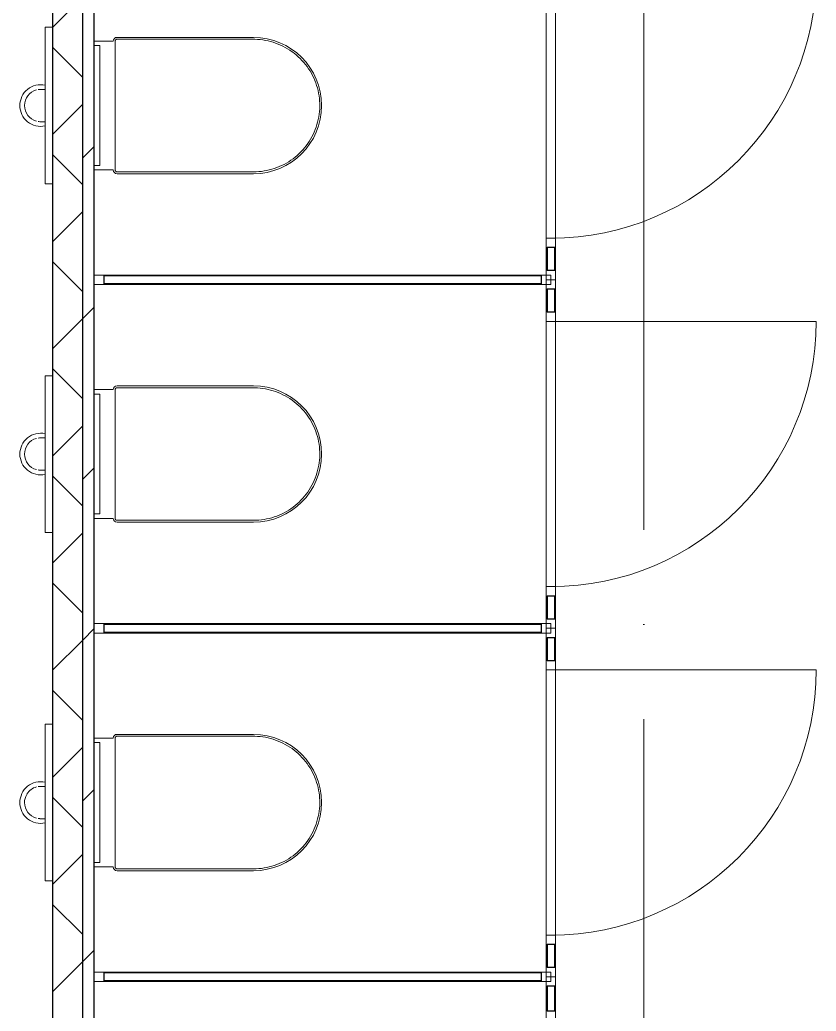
# Model space of a CAD drawing. Header units: millimetres. Extents: x -695119 to 412940, y -249585 to 622758.
# Drawn here: x -3354 to -1253, y 72764 to 75382 of the extents above; entities that cross this region are included whole.
import ezdxf

# ---------------------------------------------------------------- set-up
doc = ezdxf.new("R2010")
doc.units = ezdxf.units.MM
doc.linetypes.add('ADSK_Линия сетки', pattern=[25, 20, -2.5, 0, -2.5])
for name, color, linetype, lineweight in [('Витраж', 252, 'Continuous', 9), ('Двери', 8, 'Continuous', 9), ('Оси', 252, 'Continuous', 9), ('Сантехника', 252, 'Continuous', 18), ('Стены наружные', 252, 'Continuous', 18), ('Стены разрез', 7, 'Continuous', 30)]:
    doc.layers.add(name, color=color, linetype=linetype, lineweight=lineweight)

# ---------------------------------------------------------------- blocks, each defined once
blk = doc.blocks.new('1 этаж')
at = {"layer": 'Витраж', "color": 251, "true_color": 0x636466}
for p, q in [((-46915.3, -5671.7), (-46915.3, -6371.7)), ((-46890.3, -5671.7), (-46890.3, -6371.7)), ((-46915.3, -6396.7), (-46915.3, -6456.7)), ((-46890.3, -6396.7), (-46890.3, -6456.7)), ((-46927.8, -6469.2), (-48082.8, -6469.2)), ((-46927.8, -6494.2), (-48082.8, -6494.2)), ((-46915.3, -6506.7), (-46915.3, -6566.7)), ((-46890.3, -6506.7), (-46890.3, -6566.7)), ((-46915.3, -6591.7), (-46915.3, -7291.7)), ((-46890.3, -6591.7), (-46890.3, -7291.7)), ((-46915.3, -7316.7), (-46915.3, -7376.7)), ((-46890.3, -7316.7), (-46890.3, -7376.7)), ((-46927.8, -7389.2), (-48082.8, -7389.2)), ((-46927.8, -7414.2), (-48082.8, -7414.2)), ((-46915.3, -7426.7), (-46915.3, -7486.7)), ((-46890.3, -7426.7), (-46890.3, -7486.7)), ((-46915.3, -7511.7), (-46915.3, -8211.7)), ((-46890.3, -7511.7), (-46890.3, -8211.7)), ((-46915.3, -8236.7), (-46915.3, -8296.7)), ((-46890.3, -8236.7), (-46890.3, -8296.7)), ((-46927.8, -8309.2), (-48082.8, -8309.2)), ((-46927.8, -8334.2), (-48082.8, -8334.2)), ((-46915.3, -8346.7), (-46915.3, -8411.7)), ((-46890.3, -8346.7), (-46890.3, -8411.7))]:
    blk.add_line(p, q, dxfattribs=at)
at = {"layer": 'Витраж', "color": 251, "lineweight": 18, "true_color": 0x636466, "extrusion": (0, 0, -1)}
for p, q in [((-46890.3, -6371.7), (-46915.3, -6371.7)), ((-46915.3, -6371.7), (-46915.3, -6396.7)), ((-46890.3, -6396.7), (-46890.3, -6371.7)), ((-46915.3, -6396.7), (-46890.3, -6396.7)), ((-46902.8, -6469.2), (-46927.8, -6469.2)), ((-46927.8, -6469.2), (-46927.8, -6494.2)), ((-46890.3, -6481.7), (-46915.3, -6481.7)), ((-46915.3, -6481.7), (-46915.3, -6506.7)), ((-46902.8, -6494.2), (-46902.8, -6469.2)), ((-46890.3, -6506.7), (-46890.3, -6481.7)), ((-46927.8, -6494.2), (-46902.8, -6494.2)), ((-46915.3, -6506.7), (-46890.3, -6506.7)), ((-46890.3, -6566.7), (-46915.3, -6566.7)), ((-46915.3, -6566.7), (-46915.3, -6591.7)), ((-46890.3, -6591.7), (-46890.3, -6566.7)), ((-46915.3, -6591.7), (-46890.3, -6591.7)), ((-46890.3, -7291.7), (-46915.3, -7291.7)), ((-46915.3, -7291.7), (-46915.3, -7316.7)), ((-46890.3, -7316.7), (-46890.3, -7291.7)), ((-46915.3, -7316.7), (-46890.3, -7316.7)), ((-46902.8, -7389.2), (-46927.8, -7389.2)), ((-46927.8, -7389.2), (-46927.8, -7414.2)), ((-46890.3, -7401.7), (-46915.3, -7401.7)), ((-46915.3, -7401.7), (-46915.3, -7426.7)), ((-46902.8, -7414.2), (-46902.8, -7389.2)), ((-46890.3, -7426.7), (-46890.3, -7401.7)), ((-46927.8, -7414.2), (-46902.8, -7414.2)), ((-46915.3, -7426.7), (-46890.3, -7426.7)), ((-46890.3, -7486.7), (-46915.3, -7486.7)), ((-46915.3, -7486.7), (-46915.3, -7511.7)), ((-46890.3, -7511.7), (-46890.3, -7486.7)), ((-46915.3, -7511.7), (-46890.3, -7511.7)), ((-46890.3, -8211.7), (-46915.3, -8211.7)), ((-46915.3, -8211.7), (-46915.3, -8236.7)), ((-46890.3, -8236.7), (-46890.3, -8211.7)), ((-46915.3, -8236.7), (-46890.3, -8236.7)), ((-46902.8, -8309.2), (-46927.8, -8309.2)), ((-46927.8, -8309.2), (-46927.8, -8334.2)), ((-46890.3, -8321.7), (-46915.3, -8321.7)), ((-46915.3, -8321.7), (-46915.3, -8346.7)), ((-46902.8, -8334.2), (-46902.8, -8309.2)), ((-46890.3, -8346.7), (-46890.3, -8321.7)), ((-46927.8, -8334.2), (-46902.8, -8334.2)), ((-46915.3, -8346.7), (-46890.3, -8346.7)), ((-46890.3, -8411.7), (-46915.3, -8411.7)), ((-46915.3, -8411.7), (-46915.3, -8436.7)), ((-46890.3, -8436.7), (-46890.3, -8411.7))]:
    blk.add_line(p, q, dxfattribs=at)
at = {"layer": 'Витраж', "color": 251, "lineweight": 18, "true_color": 0x636466}
for p, q in [((-46890.3, -6456.7), (-46915.3, -6456.7)), ((-46915.3, -6456.7), (-46915.3, -6481.7)), ((-46890.3, -6481.7), (-46890.3, -6456.7)), ((-48082.8, -6469.2), (-48107.8, -6469.2)), ((-48107.8, -6469.2), (-48107.8, -6494.2)), ((-48082.8, -6494.2), (-48082.8, -6469.2)), ((-46915.3, -6481.7), (-46890.3, -6481.7)), ((-48107.8, -6494.2), (-48082.8, -6494.2)), ((-46890.3, -7376.7), (-46915.3, -7376.7)), ((-46915.3, -7376.7), (-46915.3, -7401.7)), ((-46890.3, -7401.7), (-46890.3, -7376.7)), ((-48082.8, -7389.2), (-48107.8, -7389.2)), ((-48107.8, -7389.2), (-48107.8, -7414.2)), ((-48082.8, -7414.2), (-48082.8, -7389.2)), ((-46915.3, -7401.7), (-46890.3, -7401.7)), ((-48107.8, -7414.2), (-48082.8, -7414.2)), ((-48082.8, -8309.2), (-48107.8, -8309.2)), ((-48107.8, -8309.2), (-48107.8, -8334.2)), ((-48082.8, -8334.2), (-48082.8, -8309.2)), ((-46890.3, -8296.7), (-46915.3, -8296.7)), ((-46915.3, -8296.7), (-46915.3, -8321.7)), ((-46915.3, -8321.7), (-46890.3, -8321.7)), ((-46890.3, -8321.7), (-46890.3, -8296.7)), ((-48107.8, -8334.2), (-48082.8, -8334.2))]:
    blk.add_line(p, q, dxfattribs=at)
at = {"layer": 'Двери', "color": 251, "true_color": 0x636466}
for p, q in [((-46890.3, -6591.7), (-46202.8, -6591.7)), ((-46890.3, -7511.7), (-46202.8, -7511.7))]:
    blk.add_line(p, q, dxfattribs=at)
for centre in [(-46902.8, -5671.7), (-46902.8, -6591.7), (-46902.8, -7511.7)]:
    blk.add_arc(centre, 700, 270, 0, dxfattribs=at)
at = {"layer": 'Оси', "color": 251, "linetype": 'ADSK_Линия сетки', "ltscale": 100, "true_color": 0x636466}
blk.add_line((-46657.8, -2641.7), (-46657.8, -33767.9), dxfattribs=at)
at = {"layer": 'Сантехника', "color": 251, "lineweight": 9, "true_color": 0x636466}
for p, q in [((-48217.8, -5815), (-48237.8, -5815)), ((-48237.8, -5815), (-48237.8, -5840)), ((-48237.8, -6203.5), (-48237.8, -5840)), ((-48237.8, -6203.5), (-48237.8, -6228.5)), ((-48237.8, -6228.5), (-48217.8, -6228.5)), ((-48217.8, -6735), (-48237.8, -6735)), ((-48237.8, -6735), (-48237.8, -6760)), ((-48237.8, -7123.5), (-48237.8, -6760)), ((-48237.8, -7123.5), (-48237.8, -7148.5)), ((-48237.8, -7148.5), (-48217.8, -7148.5)), ((-48217.8, -7655), (-48237.8, -7655)), ((-48237.8, -7655), (-48237.8, -7680)), ((-48237.8, -8043.5), (-48237.8, -7680)), ((-48237.8, -8043.5), (-48237.8, -8068.5)), ((-48237.8, -8068.5), (-48217.8, -8068.5))]:
    blk.add_line(p, q, dxfattribs=at)
at = {"layer": 'Сантехника', "color": 251, "true_color": 0x636466}
for p, q in [((-48057.8, -5851.7), (-48107.8, -5851.7)), ((-48052.8, -5851.7), (-48052.8, -6191.7)), ((-47687.8, -5841.7), (-48047.8, -5841.7)), ((-47687.8, -5846.7), (-48047.8, -5846.7)), ((-48107.8, -5863.5), (-48092.8, -5863.5)), ((-48092.8, -5863.5), (-48092.8, -6179.9)), ((-48092.8, -6179.9), (-48107.8, -6179.9)), ((-48107.8, -6191.7), (-48057.8, -6191.7)), ((-48047.8, -6196.7), (-47687.8, -6196.7)), ((-48047.8, -6201.7), (-47687.8, -6201.7)), ((-48057.8, -6771.7), (-48107.8, -6771.7)), ((-48052.8, -6771.7), (-48052.8, -7111.7)), ((-47687.8, -6761.7), (-48047.8, -6761.7)), ((-47687.8, -6766.7), (-48047.8, -6766.7)), ((-48107.8, -6783.5), (-48092.8, -6783.5)), ((-48092.8, -6783.5), (-48092.8, -7099.9)), ((-48092.8, -7099.9), (-48107.8, -7099.9)), ((-48107.8, -7111.7), (-48057.8, -7111.7)), ((-48047.8, -7116.7), (-47687.8, -7116.7)), ((-48047.8, -7121.7), (-47687.8, -7121.7)), ((-48057.8, -7691.7), (-48107.8, -7691.7)), ((-48052.8, -7691.7), (-48052.8, -8031.7)), ((-47687.8, -7681.7), (-48047.8, -7681.7)), ((-47687.8, -7686.7), (-48047.8, -7686.7)), ((-48107.8, -7703.5), (-48092.8, -7703.5)), ((-48092.8, -7703.5), (-48092.8, -8019.9)), ((-48092.8, -8019.9), (-48107.8, -8019.9)), ((-48107.8, -8031.7), (-48057.8, -8031.7)), ((-48047.8, -8036.7), (-47687.8, -8036.7)), ((-48047.8, -8041.7), (-47687.8, -8041.7))]:
    blk.add_line(p, q, dxfattribs=at)
at = {"layer": 'Сантехника', "color": 251, "true_color": 0x636466, "flags": 128}
for points in [[(-48047.8, -5846.7), (-48048, -5846.7), (-48048.2, -5846.7), (-48048.4, -5846.8), (-48048.6, -5846.8), (-48048.8, -5846.8), (-48049, -5846.9), (-48049.2, -5846.9), (-48049.4, -5847), (-48049.6, -5847.1), (-48049.7, -5847.1), (-48049.9, -5847.2), (-48050.1, -5847.3), (-48050.3, -5847.4), (-48050.5, -5847.5), (-48050.6, -5847.6), (-48050.8, -5847.7), (-48050.9, -5847.8), (-48051.1, -5848), (-48051.2, -5848.1), (-48051.4, -5848.2), (-48051.5, -5848.4), (-48051.7, -5848.5), (-48051.8, -5848.7), (-48051.9, -5848.9), (-48052, -5849), (-48052.1, -5849.2), (-48052.2, -5849.4), (-48052.3, -5849.6), (-48052.4, -5849.7), (-48052.5, -5849.9), (-48052.5, -5850.1), (-48052.6, -5850.3), (-48052.6, -5850.5), (-48052.7, -5850.7), (-48052.7, -5850.9), (-48052.8, -5851.1), (-48052.8, -5851.3), (-48052.8, -5851.5), (-48052.8, -5851.7), (-48052.8, -5851.7)], [(-47687.8, -6196.7), (-47680.8, -6196.6), (-47673.8, -6196.2), (-47666.9, -6195.5), (-47659.9, -6194.5), (-47653, -6193.2), (-47646.2, -6191.7), (-47639.4, -6189.9), (-47632.8, -6187.8), (-47626.2, -6185.5), (-47619.7, -6182.9), (-47613.3, -6180.1), (-47607, -6177), (-47600.8, -6173.6), (-47594.8, -6170), (-47589, -6166.2), (-47583.3, -6162.1), (-47577.8, -6157.8), (-47572.4, -6153.3), (-47567.2, -6148.6), (-47562.3, -6143.7), (-47557.5, -6138.5), (-47552.9, -6133.2), (-47548.6, -6127.7), (-47544.4, -6122.1), (-47540.5, -6116.3), (-47536.9, -6110.3), (-47533.5, -6104.2), (-47530.3, -6098), (-47527.4, -6091.6), (-47524.7, -6085.1), (-47522.3, -6078.6), (-47520.1, -6071.9), (-47518.3, -6065.2), (-47516.7, -6058.3), (-47515.3, -6051.5), (-47514.3, -6044.6), (-47513.5, -6037.6), (-47513, -6030.6), (-47512.8, -6023.6), (-47512.9, -6016.6), (-47513.2, -6009.6), (-47513.8, -6002.7), (-47514.7, -5995.7), (-47515.9, -5988.8), (-47517.4, -5982), (-47519.1, -5975.2), (-47521.1, -5968.5), (-47523.4, -5961.9), (-47525.9, -5955.3), (-47528.7, -5948.9), (-47531.7, -5942.6), (-47535, -5936.4), (-47538.5, -5930.4), (-47542.3, -5924.5), (-47546.3, -5918.7), (-47550.5, -5913.2), (-47555, -5907.8), (-47559.7, -5902.5), (-47564.5, -5897.5), (-47569.6, -5892.7), (-47574.9, -5888.1), (-47580.3, -5883.7), (-47585.9, -5879.5), (-47591.7, -5875.5), (-47597.6, -5871.8), (-47603.7, -5868.3), (-47609.9, -5865), (-47616.2, -5862.1), (-47622.6, -5859.3), (-47629.2, -5856.8), (-47635.8, -5854.6), (-47642.5, -5852.7), (-47649.3, -5851), (-47656.2, -5849.6), (-47663.1, -5848.5), (-47670.1, -5847.6), (-47677, -5847.1), (-47684, -5846.8), (-47687.8, -5846.7)], [(-48052.8, -6191.7), (-48052.8, -6191.9), (-48052.8, -6192.1), (-48052.8, -6192.3), (-48052.7, -6192.5), (-48052.7, -6192.7), (-48052.7, -6192.9), (-48052.6, -6193.1), (-48052.5, -6193.3), (-48052.5, -6193.5), (-48052.4, -6193.7), (-48052.3, -6193.9), (-48052.2, -6194), (-48052.1, -6194.2), (-48052, -6194.4), (-48051.9, -6194.6), (-48051.8, -6194.7), (-48051.7, -6194.9), (-48051.6, -6195), (-48051.4, -6195.2), (-48051.3, -6195.3), (-48051.1, -6195.5), (-48051, -6195.6), (-48050.8, -6195.7), (-48050.7, -6195.8), (-48050.5, -6195.9), (-48050.3, -6196), (-48050.2, -6196.1), (-48050, -6196.2), (-48049.8, -6196.3), (-48049.6, -6196.4), (-48049.4, -6196.5), (-48049.2, -6196.5), (-48049, -6196.6), (-48048.8, -6196.6), (-48048.7, -6196.7), (-48048.5, -6196.7), (-48048.3, -6196.7), (-48048.1, -6196.7), (-48047.9, -6196.7), (-48047.8, -6196.7)], [(-48047.8, -6766.7), (-48048, -6766.7), (-48048.2, -6766.7), (-48048.4, -6766.8), (-48048.6, -6766.8), (-48048.8, -6766.8), (-48049, -6766.9), (-48049.2, -6766.9), (-48049.4, -6767), (-48049.6, -6767.1), (-48049.7, -6767.1), (-48049.9, -6767.2), (-48050.1, -6767.3), (-48050.3, -6767.4), (-48050.5, -6767.5), (-48050.6, -6767.6), (-48050.8, -6767.7), (-48050.9, -6767.8), (-48051.1, -6768), (-48051.2, -6768.1), (-48051.4, -6768.2), (-48051.5, -6768.4), (-48051.7, -6768.5), (-48051.8, -6768.7), (-48051.9, -6768.9), (-48052, -6769), (-48052.1, -6769.2), (-48052.2, -6769.4), (-48052.3, -6769.6), (-48052.4, -6769.7), (-48052.5, -6769.9), (-48052.5, -6770.1), (-48052.6, -6770.3), (-48052.6, -6770.5), (-48052.7, -6770.7), (-48052.7, -6770.9), (-48052.8, -6771.1), (-48052.8, -6771.3), (-48052.8, -6771.5), (-48052.8, -6771.7), (-48052.8, -6771.7)], [(-47687.8, -7116.7), (-47680.8, -7116.6), (-47673.8, -7116.2), (-47666.9, -7115.5), (-47659.9, -7114.5), (-47653, -7113.2), (-47646.2, -7111.7), (-47639.4, -7109.9), (-47632.8, -7107.8), (-47626.2, -7105.5), (-47619.7, -7102.9), (-47613.3, -7100.1), (-47607, -7097), (-47600.8, -7093.6), (-47594.8, -7090), (-47589, -7086.2), (-47583.3, -7082.1), (-47577.8, -7077.8), (-47572.4, -7073.3), (-47567.2, -7068.6), (-47562.3, -7063.7), (-47557.5, -7058.5), (-47552.9, -7053.2), (-47548.6, -7047.7), (-47544.4, -7042.1), (-47540.5, -7036.3), (-47536.9, -7030.3), (-47533.5, -7024.2), (-47530.3, -7018), (-47527.4, -7011.6), (-47524.7, -7005.1), (-47522.3, -6998.6), (-47520.1, -6991.9), (-47518.3, -6985.2), (-47516.7, -6978.3), (-47515.3, -6971.5), (-47514.3, -6964.6), (-47513.5, -6957.6), (-47513, -6950.6), (-47512.8, -6943.6), (-47512.9, -6936.6), (-47513.2, -6929.6), (-47513.8, -6922.7), (-47514.7, -6915.7), (-47515.9, -6908.8), (-47517.4, -6902), (-47519.1, -6895.2), (-47521.1, -6888.5), (-47523.4, -6881.9), (-47525.9, -6875.3), (-47528.7, -6868.9), (-47531.7, -6862.6), (-47535, -6856.4), (-47538.5, -6850.4), (-47542.3, -6844.5), (-47546.3, -6838.7), (-47550.5, -6833.2), (-47555, -6827.8), (-47559.7, -6822.5), (-47564.5, -6817.5), (-47569.6, -6812.7), (-47574.9, -6808.1), (-47580.3, -6803.7), (-47585.9, -6799.5), (-47591.7, -6795.5), (-47597.6, -6791.8), (-47603.7, -6788.3), (-47609.9, -6785), (-47616.2, -6782.1), (-47622.6, -6779.3), (-47629.2, -6776.8), (-47635.8, -6774.6), (-47642.5, -6772.7), (-47649.3, -6771), (-47656.2, -6769.6), (-47663.1, -6768.5), (-47670.1, -6767.6), (-47677, -6767.1), (-47684, -6766.8), (-47687.8, -6766.7)], [(-48052.8, -7111.7), (-48052.8, -7111.9), (-48052.8, -7112.1), (-48052.8, -7112.3), (-48052.7, -7112.5), (-48052.7, -7112.7), (-48052.7, -7112.9), (-48052.6, -7113.1), (-48052.5, -7113.3), (-48052.5, -7113.5), (-48052.4, -7113.7), (-48052.3, -7113.9), (-48052.2, -7114), (-48052.1, -7114.2), (-48052, -7114.4), (-48051.9, -7114.6), (-48051.8, -7114.7), (-48051.7, -7114.9), (-48051.6, -7115), (-48051.4, -7115.2), (-48051.3, -7115.3), (-48051.1, -7115.5), (-48051, -7115.6), (-48050.8, -7115.7), (-48050.7, -7115.8), (-48050.5, -7115.9), (-48050.3, -7116), (-48050.2, -7116.1), (-48050, -7116.2), (-48049.8, -7116.3), (-48049.6, -7116.4), (-48049.4, -7116.5), (-48049.2, -7116.5), (-48049, -7116.6), (-48048.8, -7116.6), (-48048.7, -7116.7), (-48048.5, -7116.7), (-48048.3, -7116.7), (-48048.1, -7116.7), (-48047.9, -7116.7), (-48047.8, -7116.7)], [(-48047.8, -7686.7), (-48048, -7686.7), (-48048.2, -7686.7), (-48048.4, -7686.8), (-48048.6, -7686.8), (-48048.8, -7686.8), (-48049, -7686.9), (-48049.2, -7686.9), (-48049.4, -7687), (-48049.6, -7687.1), (-48049.7, -7687.1), (-48049.9, -7687.2), (-48050.1, -7687.3), (-48050.3, -7687.4), (-48050.5, -7687.5), (-48050.6, -7687.6), (-48050.8, -7687.7), (-48050.9, -7687.8), (-48051.1, -7688), (-48051.2, -7688.1), (-48051.4, -7688.2), (-48051.5, -7688.4), (-48051.7, -7688.5), (-48051.8, -7688.7), (-48051.9, -7688.9), (-48052, -7689), (-48052.1, -7689.2), (-48052.2, -7689.4), (-48052.3, -7689.6), (-48052.4, -7689.7), (-48052.5, -7689.9), (-48052.5, -7690.1), (-48052.6, -7690.3), (-48052.6, -7690.5), (-48052.7, -7690.7), (-48052.7, -7690.9), (-48052.8, -7691.1), (-48052.8, -7691.3), (-48052.8, -7691.5), (-48052.8, -7691.7), (-48052.8, -7691.7)], [(-47687.8, -8036.7), (-47680.8, -8036.6), (-47673.8, -8036.2), (-47666.9, -8035.5), (-47659.9, -8034.5), (-47653, -8033.2), (-47646.2, -8031.7), (-47639.4, -8029.9), (-47632.8, -8027.8), (-47626.2, -8025.5), (-47619.7, -8022.9), (-47613.3, -8020.1), (-47607, -8017), (-47600.8, -8013.6), (-47594.8, -8010), (-47589, -8006.2), (-47583.3, -8002.1), (-47577.8, -7997.8), (-47572.4, -7993.3), (-47567.2, -7988.6), (-47562.3, -7983.7), (-47557.5, -7978.5), (-47552.9, -7973.2), (-47548.6, -7967.7), (-47544.4, -7962.1), (-47540.5, -7956.3), (-47536.9, -7950.3), (-47533.5, -7944.2), (-47530.3, -7938), (-47527.4, -7931.6), (-47524.7, -7925.1), (-47522.3, -7918.6), (-47520.1, -7911.9), (-47518.3, -7905.2), (-47516.7, -7898.3), (-47515.3, -7891.5), (-47514.3, -7884.6), (-47513.5, -7877.6), (-47513, -7870.6), (-47512.8, -7863.6), (-47512.9, -7856.6), (-47513.2, -7849.6), (-47513.8, -7842.7), (-47514.7, -7835.7), (-47515.9, -7828.8), (-47517.4, -7822), (-47519.1, -7815.2), (-47521.1, -7808.5), (-47523.4, -7801.9), (-47525.9, -7795.3), (-47528.7, -7788.9), (-47531.7, -7782.6), (-47535, -7776.4), (-47538.5, -7770.4), (-47542.3, -7764.5), (-47546.3, -7758.7), (-47550.5, -7753.2), (-47555, -7747.8), (-47559.7, -7742.5), (-47564.5, -7737.5), (-47569.6, -7732.7), (-47574.9, -7728.1), (-47580.3, -7723.7), (-47585.9, -7719.5), (-47591.7, -7715.5), (-47597.6, -7711.8), (-47603.7, -7708.3), (-47609.9, -7705), (-47616.2, -7702.1), (-47622.6, -7699.3), (-47629.2, -7696.8), (-47635.8, -7694.6), (-47642.5, -7692.7), (-47649.3, -7691), (-47656.2, -7689.6), (-47663.1, -7688.5), (-47670.1, -7687.6), (-47677, -7687.1), (-47684, -7686.8), (-47687.8, -7686.7)], [(-48052.8, -8031.7), (-48052.8, -8031.9), (-48052.8, -8032.1), (-48052.8, -8032.3), (-48052.7, -8032.5), (-48052.7, -8032.7), (-48052.7, -8032.9), (-48052.6, -8033.1), (-48052.5, -8033.3), (-48052.5, -8033.5), (-48052.4, -8033.7), (-48052.3, -8033.9), (-48052.2, -8034), (-48052.1, -8034.2), (-48052, -8034.4), (-48051.9, -8034.6), (-48051.8, -8034.7), (-48051.7, -8034.9), (-48051.6, -8035), (-48051.4, -8035.2), (-48051.3, -8035.3), (-48051.1, -8035.5), (-48051, -8035.6), (-48050.8, -8035.7), (-48050.7, -8035.8), (-48050.5, -8035.9), (-48050.3, -8036), (-48050.2, -8036.1), (-48050, -8036.2), (-48049.8, -8036.3), (-48049.6, -8036.4), (-48049.4, -8036.5), (-48049.2, -8036.5), (-48049, -8036.6), (-48048.8, -8036.6), (-48048.7, -8036.7), (-48048.5, -8036.7), (-48048.3, -8036.7), (-48048.1, -8036.7), (-48047.9, -8036.7), (-48047.8, -8036.7)]]:
    blk.add_lwpolyline(points, dxfattribs=at)
at = {"layer": 'Сантехника', "color": 251, "lineweight": 9, "true_color": 0x636466, "flags": 128}
for points in [[(-48238.9, -5979), (-48240.1, -5979), (-48241.1, -5979), (-48242.1, -5979), (-48243.1, -5979), (-48243.9, -5979), (-48244.8, -5979), (-48245.5, -5979), (-48246.2, -5979), (-48246.8, -5979), (-48247.4, -5979), (-48247.8, -5979), (-48248.3, -5979), (-48248.6, -5979), (-48248.9, -5979), (-48249.1, -5979), (-48249.2, -5979), (-48249.2, -5979), (-48249.2, -5979)], [(-48249.2, -6064.4), (-48249.2, -6064.4), (-48249.1, -6064.4), (-48248.9, -6064.4), (-48248.7, -6064.4), (-48248.4, -6064.4), (-48248, -6064.4), (-48247.5, -6064.4), (-48247, -6064.4), (-48246.4, -6064.4), (-48245.7, -6064.4), (-48245, -6064.4), (-48244.2, -6064.4), (-48243.3, -6064.4), (-48242.4, -6064.4), (-48241.4, -6064.4), (-48240.3, -6064.4), (-48239.2, -6064.4), (-48238.1, -6064.4)], [(-48238.9, -6899), (-48240.1, -6899), (-48241.1, -6899), (-48242.1, -6899), (-48243.1, -6899), (-48243.9, -6899), (-48244.8, -6899), (-48245.5, -6899), (-48246.2, -6899), (-48246.8, -6899), (-48247.4, -6899), (-48247.8, -6899), (-48248.3, -6899), (-48248.6, -6899), (-48248.9, -6899), (-48249.1, -6899), (-48249.2, -6899), (-48249.2, -6899), (-48249.2, -6899)], [(-48249.2, -6984.4), (-48249.2, -6984.4), (-48249.1, -6984.4), (-48248.9, -6984.4), (-48248.7, -6984.4), (-48248.4, -6984.4), (-48248, -6984.4), (-48247.5, -6984.4), (-48247, -6984.4), (-48246.4, -6984.4), (-48245.7, -6984.4), (-48245, -6984.4), (-48244.2, -6984.4), (-48243.3, -6984.4), (-48242.4, -6984.4), (-48241.4, -6984.4), (-48240.3, -6984.4), (-48239.2, -6984.4), (-48238.1, -6984.4)], [(-48238.9, -7819), (-48240.1, -7819), (-48241.1, -7819), (-48242.1, -7819), (-48243.1, -7819), (-48243.9, -7819), (-48244.8, -7819), (-48245.5, -7819), (-48246.2, -7819), (-48246.8, -7819), (-48247.4, -7819), (-48247.8, -7819), (-48248.3, -7819), (-48248.6, -7819), (-48248.9, -7819), (-48249.1, -7819), (-48249.2, -7819), (-48249.2, -7819), (-48249.2, -7819)], [(-48249.2, -7904.4), (-48249.2, -7904.4), (-48249.1, -7904.4), (-48248.9, -7904.4), (-48248.7, -7904.4), (-48248.4, -7904.4), (-48248, -7904.4), (-48247.5, -7904.4), (-48247, -7904.4), (-48246.4, -7904.4), (-48245.7, -7904.4), (-48245, -7904.4), (-48244.2, -7904.4), (-48243.3, -7904.4), (-48242.4, -7904.4), (-48241.4, -7904.4), (-48240.3, -7904.4), (-48239.2, -7904.4), (-48238.1, -7904.4)]]:
    blk.add_lwpolyline(points, dxfattribs=at)
at = {"layer": 'Сантехника', "color": 251, "true_color": 0x636466}
for centre, radius, start, end in [((-48047.8, -5851.7), 10, 90, 180), ((-48047.8, -5851.7), 5, 150, 180), ((-48047.8, -5851.7), 5, 150, 180), ((-48047.8, -5851.7), 5, 150, 180), ((-48047.8, -5851.7), 5, 90, 120), ((-48047.8, -5851.7), 5, 90, 120), ((-48047.8, -5851.7), 5, 105, 120), ((-47687.8, -6021.7), 180, 270, 90), ((-47687.8, -6021.7), 175, 89.0922, 90), ((-47687.8, -6021.7), 175, 89.0922, 90), ((-48047.8, -6191.7), 10, 180, 270), ((-48047.8, -6191.7), 5, 180, 210), ((-48047.8, -6191.7), 5, 180, 210), ((-48047.8, -6191.7), 5, 180, 210), ((-48047.8, -6191.7), 5, 240, 270), ((-48047.8, -6191.7), 5, 240, 270), ((-48047.8, -6191.7), 5, 240, 255), ((-47687.8, -6021.7), 175, 270, 270.9078), ((-47687.8, -6021.7), 175, 270, 270.9078), ((-48047.8, -6771.7), 10, 90, 180), ((-48047.8, -6771.7), 5, 150, 180), ((-48047.8, -6771.7), 5, 150, 180), ((-48047.8, -6771.7), 5, 150, 180), ((-48047.8, -6771.7), 5, 90, 120), ((-48047.8, -6771.7), 5, 90, 120), ((-48047.8, -6771.7), 5, 105, 120), ((-47687.8, -6941.7), 180, 270, 90), ((-47687.8, -6941.7), 175, 89.0922, 90), ((-47687.8, -6941.7), 175, 89.0922, 90), ((-48047.8, -7111.7), 10, 180, 270), ((-48047.8, -7111.7), 5, 180, 210), ((-48047.8, -7111.7), 5, 180, 210), ((-48047.8, -7111.7), 5, 180, 210), ((-48047.8, -7111.7), 5, 240, 270), ((-48047.8, -7111.7), 5, 240, 270), ((-48047.8, -7111.7), 5, 240, 255), ((-47687.8, -6941.7), 175, 270, 270.9078), ((-47687.8, -6941.7), 175, 270, 270.9078), ((-48047.8, -7691.7), 10, 90, 180), ((-48047.8, -7691.7), 5, 150, 180), ((-48047.8, -7691.7), 5, 150, 180), ((-48047.8, -7691.7), 5, 150, 180), ((-48047.8, -7691.7), 5, 90, 120), ((-48047.8, -7691.7), 5, 90, 120), ((-48047.8, -7691.7), 5, 105, 120), ((-47687.8, -7861.7), 180, 270, 90), ((-47687.8, -7861.7), 175, 89.0922, 90), ((-47687.8, -7861.7), 175, 89.0922, 90), ((-48047.8, -8031.7), 10, 180, 270), ((-48047.8, -8031.7), 5, 180, 210), ((-48047.8, -8031.7), 5, 180, 210), ((-48047.8, -8031.7), 5, 180, 210), ((-48047.8, -8031.7), 5, 240, 270), ((-48047.8, -8031.7), 5, 240, 270), ((-48047.8, -8031.7), 5, 240, 255), ((-47687.8, -7861.7), 175, 270, 270.9078), ((-47687.8, -7861.7), 175, 270, 270.9078)]:
    blk.add_arc(centre, radius, start, end, dxfattribs=at)
at = {"layer": 'Сантехника', "color": 251, "lineweight": 9, "true_color": 0x636466}
for centre, radius, start, end in [((-48249.2, -6021.7), 55, 77.9742, 180), ((-48249.2, -6021.7), 42.7, 105, 180), ((-48249.2, -6021.7), 42.7, 90, 99.1301), ((-48249.2, -6021.7), 42.7, 90, 92.0828), ((-48249.2, -6021.7), 42.7, 85.8024, 87.6527), ((-48249.2, -6021.7), 55, 180, 282.0258), ((-48249.2, -6021.7), 42.7, 180, 255), ((-48249.2, -6021.7), 42.7, 260.5014, 272.7572), ((-48249.2, -6021.7), 42.7, 267.4662, 270), ((-48249.2, -6941.7), 55, 77.9742, 180), ((-48249.2, -6941.7), 42.7, 105, 180), ((-48249.2, -6941.7), 42.7, 90, 99.1301), ((-48249.2, -6941.7), 42.7, 90, 92.0828), ((-48249.2, -6941.7), 42.7, 85.8024, 87.7583), ((-48249.2, -6941.7), 55, 180, 282.0258), ((-48249.2, -6941.7), 42.7, 180, 255), ((-48249.2, -6941.7), 42.7, 260.5014, 272.7572), ((-48249.2, -6941.7), 42.7, 267.4662, 270), ((-48249.2, -7861.7), 55, 77.9742, 180), ((-48249.2, -7861.7), 42.7, 105, 148.2492), ((-48249.2, -7861.7), 42.7, 90, 99.1301), ((-48249.2, -7861.7), 42.7, 90, 92.0828), ((-48249.2, -7861.7), 42.7, 85.8024, 87.7583), ((-48249.2, -7861.7), 42.7, 150, 180), ((-48249.2, -7861.7), 55, 180, 282.0258), ((-48249.2, -7861.7), 42.7, 180, 255), ((-48249.2, -7861.7), 42.7, 260.5014, 272.3473), ((-48249.2, -7861.7), 42.7, 267.4662, 270)]:
    blk.add_arc(centre, radius, start, end, dxfattribs=at)
at = {"layer": 'Стены наружные', "color": 251, "lineweight": 30, "true_color": 0x636466}
for p, q in [((-48217.8, -5341.7), (-48217.8, -9271.7)), ((-48137.8, -9271.7), (-48137.8, -5341.7)), ((-48107.8, -9241.7), (-48107.8, -5371.7))]:
    blk.add_line(p, q, dxfattribs=at)
at = {"layer": 'Стены наружные', "color": 251, "linetype": 'Continuous', "lineweight": 9, "true_color": 0x636466}
for p, q in [((-48217.8, -5815.6), (-48137.8, -5735.6)), ((-48137.8, -5947.8), (-48217.8, -5867.8)), ((-48217.8, -6098.5), (-48137.8, -6018.5)), ((-48137.8, -6159.9), (-48107.8, -6129.9)), ((-48137.8, -6230.6), (-48217.8, -6150.6)), ((-48217.8, -6381.3), (-48137.8, -6301.3)), ((-48137.8, -6513.4), (-48217.8, -6433.4)), ((-48137.8, -6584.2), (-48107.8, -6554.2)), ((-48217.8, -6664.2), (-48137.8, -6584.2)), ((-48137.8, -6796.3), (-48217.8, -6716.3)), ((-48217.8, -6947), (-48137.8, -6867)), ((-48137.8, -7008.4), (-48107.8, -6978.4)), ((-48137.8, -7079.1), (-48217.8, -6999.1)), ((-48217.8, -7229.9), (-48137.8, -7149.9)), ((-48137.8, -7362), (-48217.8, -7282)), ((-48137.8, -7432.7), (-48107.8, -7402.7)), ((-48217.8, -7512.7), (-48137.8, -7432.7)), ((-48137.8, -7644.8), (-48217.8, -7564.8)), ((-48217.8, -7795.5), (-48137.8, -7715.5)), ((-48137.8, -7927.7), (-48217.8, -7847.7)), ((-48137.8, -7857), (-48107.8, -7827)), ((-48217.8, -8078.4), (-48137.8, -7998.4)), ((-48137.8, -8210.5), (-48217.8, -8130.5)), ((-48137.8, -8281.2), (-48107.8, -8251.2)), ((-48217.8, -8361.2), (-48137.8, -8281.2))]:
    blk.add_line(p, q, dxfattribs=at)
at = {"layer": 'Стены разрез', "color": 251, "true_color": 0x636466}
for p, q in [((-46892.8, -6396.7), (-46912.8, -6396.7)), ((-46912.8, -6396.7), (-46912.8, -6456.7)), ((-46892.8, -6456.7), (-46892.8, -6396.7)), ((-46912.8, -6456.7), (-46892.8, -6456.7)), ((-46927.8, -6471.7), (-48082.8, -6471.7)), ((-48082.8, -6471.7), (-48082.8, -6491.7)), ((-46927.8, -6491.7), (-46927.8, -6471.7)), ((-48082.8, -6491.7), (-46927.8, -6491.7)), ((-46892.8, -6506.7), (-46912.8, -6506.7)), ((-46912.8, -6506.7), (-46912.8, -6566.7)), ((-46892.8, -6566.7), (-46892.8, -6506.7)), ((-46912.8, -6566.7), (-46892.8, -6566.7)), ((-46892.8, -7316.7), (-46912.8, -7316.7)), ((-46912.8, -7316.7), (-46912.8, -7376.7)), ((-46892.8, -7376.7), (-46892.8, -7316.7)), ((-46912.8, -7376.7), (-46892.8, -7376.7)), ((-46927.8, -7391.7), (-48082.8, -7391.7)), ((-48082.8, -7391.7), (-48082.8, -7411.7)), ((-46927.8, -7411.7), (-46927.8, -7391.7)), ((-48082.8, -7411.7), (-46927.8, -7411.7)), ((-46892.8, -7426.7), (-46912.8, -7426.7)), ((-46912.8, -7426.7), (-46912.8, -7486.7)), ((-46892.8, -7486.7), (-46892.8, -7426.7)), ((-46912.8, -7486.7), (-46892.8, -7486.7)), ((-46892.8, -8236.7), (-46912.8, -8236.7)), ((-46912.8, -8236.7), (-46912.8, -8296.7)), ((-46892.8, -8296.7), (-46892.8, -8236.7)), ((-46927.8, -8311.7), (-48082.8, -8311.7)), ((-48082.8, -8311.7), (-48082.8, -8331.7)), ((-46927.8, -8331.7), (-46927.8, -8311.7)), ((-46912.8, -8296.7), (-46892.8, -8296.7)), ((-48082.8, -8331.7), (-46927.8, -8331.7)), ((-46892.8, -8346.7), (-46912.8, -8346.7)), ((-46912.8, -8346.7), (-46912.8, -8411.7)), ((-46892.8, -8411.7), (-46892.8, -8346.7)), ((-46912.8, -8411.7), (-46892.8, -8411.7))]:
    blk.add_line(p, q, dxfattribs=at)

msp = doc.modelspace()

# ---------------------------------------------------------------- block references
msp.add_blockref('1 этаж', (44950.089, 81176.937))

doc.saveas('drawing.dxf')
